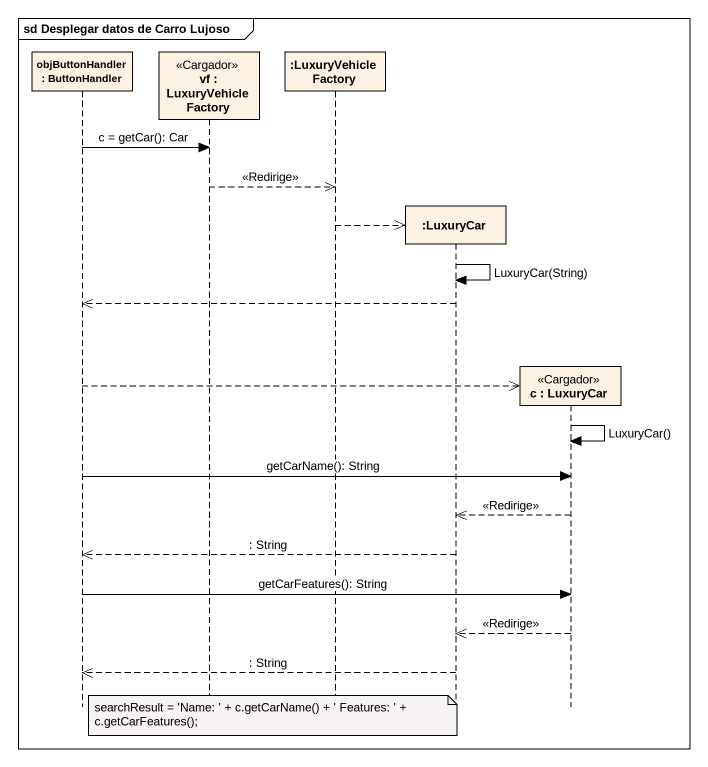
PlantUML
@startuml
mainframe sd Desplegar datos de Carro Lujoso
hide footbox
participant "objButtonHandler : ButtonHandler" as objButtonHandler
participant "vf : LuxuryVehicleFactory" as vf <<Cargador>>
participant ":LuxuryVehicleFactory" as LuxuryVehicleFactory
participant ":LuxuryCar" as LuxuryCar
participant "c : LuxuryCar" as c <<Cargador>>

objButtonHandler -> vf : c = getCar(): Car
vf -->> LuxuryVehicleFactory : <<Redirige>>
LuxuryVehicleFactory -->> LuxuryCar **
LuxuryCar -> LuxuryCar : LuxuryCar(String)
LuxuryCar -->> objButtonHandler
objButtonHandler -->> c **
c -> c : LuxuryCar()
objButtonHandler -> c : getCarName(): String
c -->> LuxuryCar : <<Redirige>>
LuxuryCar -->> objButtonHandler : : String
objButtonHandler -> c : getCarFeatures(): String
c -->> LuxuryCar : <<Redirige>>
LuxuryCar -->> objButtonHandler : : String
note over LuxuryVehicleFactory : searchResult = 'Name: ' + c.getCarName() + ' Features: ' + c.getCarFeatures();
@enduml
